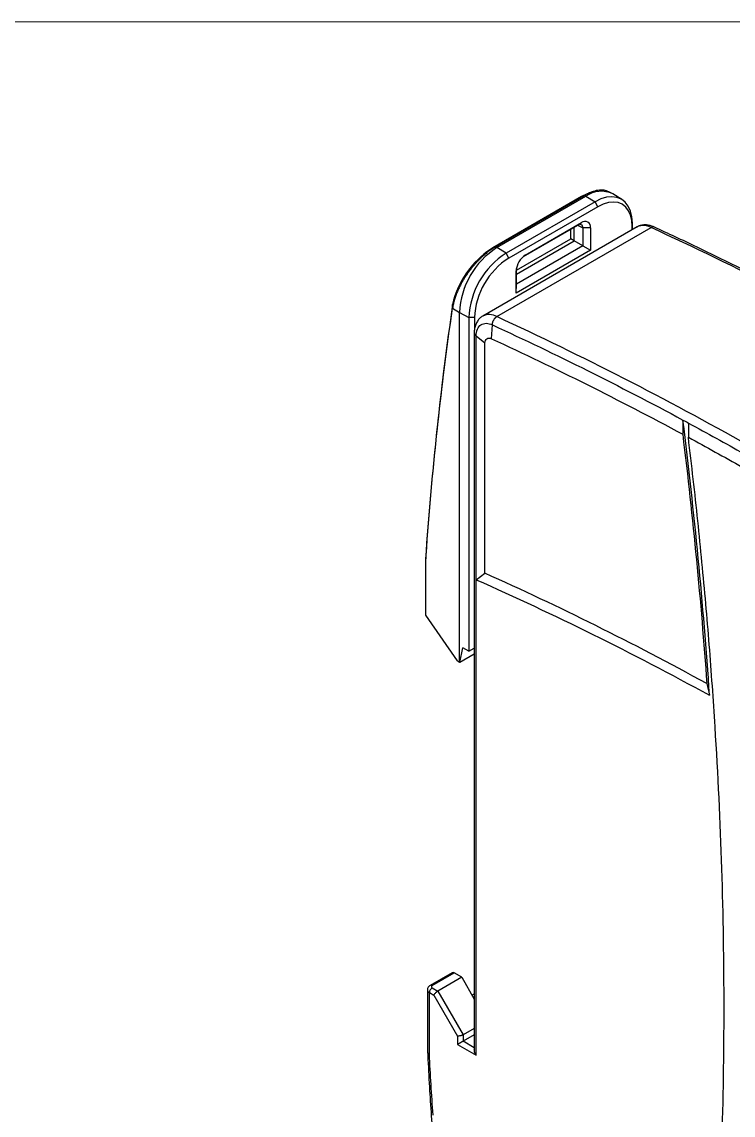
# Model space of a CAD drawing. Header units: millimetres. Extents: x 0 to 432, y 0 to 279.
# Drawn here: x 325.8 to 379.5, y 196.8 to 279.4 of the extents above; entities that cross this region are included whole.
import ezdxf

# ---------------------------------------------------------------- set-up
doc = ezdxf.new("R2010")
doc.units = ezdxf.units.MM
doc.linetypes.add('SLD-Solid', pattern=[0])

msp = doc.modelspace()

# ---------------------------------------------------------------- linework, layer by layer
at = {"color": 7, "linetype": 'SLD-Solid', "lineweight": 18}
msp.add_line((0, 279.4), (431.8, 279.4), dxfattribs=at)
for p, q in [((368.04, 266.186), (361.322, 262.308)), ((361.531, 262.395), (368.249, 266.273)), ((361.643, 262.333), (368.361, 266.211)), ((368.468, 266.39), (368.04, 266.186)), ((368.249, 266.273), (368.04, 266.186)), ((368.249, 266.273), (368.361, 266.211)), ((368.361, 266.211), (369.052, 265.797)), ((368.712, 266.501), (368.469, 266.398)), ((370.336, 266.423), (370.096, 266.554)), ((371.068, 265.98), (370.385, 266.394)), ((369.052, 265.797), (362.335, 261.919)), ((369.264, 265.426), (362.547, 261.548)), ((369.264, 265.426), (369.052, 265.797)), ((372.236, 263.894), (360.569, 257.159)), ((361.628, 257.115), (373.295, 263.85)), ((363.641, 261.674), (367.744, 264.043)), ((363.784, 261.774), (368.027, 264.224)), ((367.228, 262.997), (367.228, 263.745)), ((367.477, 262.853), (367.477, 263.889)), ((367.724, 264.031), (368.131, 263.82)), ((367.744, 264.043), (368.027, 264.224)), ((368.711, 263.829), (368.131, 263.82)), ((368.131, 263.82), (368.131, 262.476)), ((368.711, 263.829), (368.711, 262.141)), ((371.865, 263.924), (371.869, 264.171)), ((371.865, 263.68), (371.865, 263.924)), ((371.869, 263.682), (371.869, 264.171)), ((363.116, 260.624), (367.228, 262.997)), ((363.116, 260.336), (367.477, 262.853)), ((367.477, 262.853), (367.228, 262.997)), ((368.131, 262.476), (367.477, 262.853)), ((361.531, 262.395), (361.322, 262.308)), ((361.643, 262.333), (361.531, 262.395)), ((362.335, 261.919), (361.643, 262.333)), ((368.711, 262.141), (363.101, 258.902)), ((368.131, 262.476), (363.116, 259.581)), ((368.131, 262.476), (368.711, 262.141)), ((362.547, 261.548), (362.335, 261.919)), ((363.784, 261.774), (363.711, 261.727)), ((363.104, 260.677), (363.101, 260.59)), ((363.101, 258.902), (363.101, 260.59)), ((363.116, 259.581), (363.116, 260.764)), ((363.101, 258.902), (363.116, 259.581)), ((358.287, 257.749), (358.293, 258.033)), ((358.287, 257.749), (358.815, 257.434)), ((358.815, 257.434), (359.518, 257.041)), ((358.815, 230.989), (358.815, 257.434)), ((359.946, 257.044), (359.518, 257.041)), ((359.518, 257.041), (359.518, 231.821)), ((359.946, 257.044), (359.946, 256.114)), ((361.238, 255.44), (361.306, 256.486)), ((359.926, 255.856), (359.926, 201.687)), ((360.732, 255.107), (360.072, 255.652)), ((360.072, 237.224), (360.072, 255.652)), ((360.732, 237.718), (360.732, 255.107)), ((356.267, 239.061), (356.264, 238.804)), ((356.264, 234.553), (356.264, 238.804)), ((360.072, 237.224), (360.732, 237.718)), ((360.072, 201.276), (360.072, 237.224)), ((358.652, 231.086), (356.264, 234.553)), ((358.835, 230.978), (359.051, 232.082)), ((359.926, 231.607), (358.835, 230.978)), ((359.518, 231.821), (359.051, 232.082)), ((359.518, 231.821), (359.926, 232.056)), ((359.518, 231.821), (359.926, 232.056)), ((358.652, 231.086), (358.815, 230.989)), ((358.815, 230.989), (358.835, 230.978)), ((358.26, 207.516), (356.599, 206.557)), ((356.749, 206.542), (358.41, 207.501)), ((358.976, 207.175), (358.41, 207.501)), ((358.976, 207.175), (357.173, 206.134)), ((358.976, 207.175), (359.926, 205.53)), ((356.39, 206.215), (356.39, 201.558)), ((356.536, 201.37), (356.536, 206.011)), ((356.536, 206.011), (356.873, 205.817)), ((356.749, 206.379), (357.173, 206.134)), ((356.873, 205.817), (358.658, 202.726)), ((357.173, 206.134), (359.082, 202.827)), ((359.754, 205.827), (359.926, 205.926)), ((359.926, 203.314), (359.082, 202.827)), ((358.658, 202.726), (358.658, 202.092)), ((359.082, 202.827), (359.082, 202.337)), ((359.926, 202.824), (359.082, 202.337)), ((358.658, 202.092), (360.072, 201.276)), ((359.926, 201.85), (359.082, 202.337))]:
    msp.add_line(p, q)
at = {"flags": 128}
for points in [[(371.869, 264.171), (371.834, 264.66), (371.731, 265.096), (371.562, 265.47), (371.331, 265.772), (371.044, 265.994), (370.708, 266.132), (370.331, 266.181), (369.923, 266.141), (369.493, 266.012), (369.052, 265.797)], [(371.865, 263.924), (371.833, 264.375), (371.738, 264.778), (371.581, 265.124), (371.368, 265.402), (371.103, 265.608), (370.793, 265.735), (370.445, 265.78), (370.068, 265.743), (369.671, 265.624), (369.264, 265.426)]]:
    msp.add_lwpolyline(points, dxfattribs=at)
for centre, radius, start, end in [((369.523, 264.642), 1.953, 63.81697, 126.54294), ((367.895, 263.858), 0.238, 350.78585, 129.20357), ((368.294, 263.896), 0.422, 350.78622, 129.20303), ((372.725, 262.886), 1.121, 59.41118, 115.82861), ((264.697, 28.416), 259.273, 60.514, 65.23782), ((364.912, 257.18), 6.102, 122.38681, 177.61316), ((365.589, 256.788), 6.076, 122.38689, 177.6131), ((365.552, 256.81), 5.611, 122.38687, 177.61313), ((364.585, 260.523), 1.486, 122.60561, 177.39439), ((361.058, 256.153), 1.118, 59.37706, 116.28315), ((253.03, 21.681), 259.273, 60.514, 65.23782), ((360.176, 255.881), 0.252, 185.92841, 245.60485), ((358.322, 207.379), 0.151, 54.38076, 114.30891), ((356.629, 206.232), 0.24, 183.89777, 247.25025), ((356.997, 205.99), 0.461, 122.60539, 177.3945), ((356.661, 206.419), 0.151, 54.38234, 114.29808)]:
    msp.add_arc(centre, radius, start, end)
for points, knots in [([(370.094, 266.549), (369.977, 266.6), (369.74, 266.703), (369.282, 266.683), (368.78, 266.552), (368.424, 266.365), (368.249, 266.273)], [0, 0, 0, 0, 0.2483876, 0.5073481, 0.7578301, 1, 1, 1, 1]), ([(373.541, 263.873), (373.476, 263.904), (373.321, 263.976), (373.071, 264.038), (372.794, 264.061), (372.522, 264.018), (372.323, 263.955), (372.233, 263.888), (372.218, 263.877)], [0, 0, 0, 0, 0.148359, 0.347441, 0.548232, 0.750702, 0.957993, 1, 1, 1, 1]), ([(373.542, 263.875), (373.539, 263.877), (373.503, 263.9), (373.418, 263.905), (373.334, 263.868), (373.295, 263.85)], [0, 0, 0, 0, 0.046833, 0.549253, 1, 1, 1, 1]), ([(392.564, 254.126), (392.263, 254.298), (390.857, 255.1), (388.345, 256.471), (385.032, 258.238), (381.719, 259.941), (378.409, 261.58), (375.682, 262.891), (374.061, 263.632), (373.539, 263.87)], [0, 0, 0, 0, 0.047432, 0.221371, 0.39535, 0.569368, 0.743426, 0.917521, 1, 1, 1, 1]), ([(361.531, 262.395), (361.485, 262.367), (361.391, 262.312), (361.249, 262.219), (361.105, 262.119), (360.96, 262.011), (360.814, 261.895), (360.667, 261.772), (360.52, 261.64), (360.374, 261.502), (360.228, 261.356), (360.084, 261.204), (359.942, 261.045), (359.801, 260.879), (359.664, 260.708), (359.53, 260.532), (359.405, 260.357), (359.283, 260.179), (359.162, 259.992), (359.034, 259.781), (358.903, 259.546), (358.772, 259.289), (358.645, 259.01), (358.527, 258.711), (358.424, 258.397), (358.338, 258.071), (358.304, 257.858), (358.287, 257.749)], [0, 0, 0, 0, 0.031292, 0.062871, 0.094738, 0.126896, 0.159346, 0.192089, 0.225128, 0.258464, 0.292098, 0.326031, 0.360266, 0.394803, 0.429643, 0.464789, 0.50024, 0.531884, 0.567607, 0.607406, 0.651282, 0.699231, 0.751253, 0.807343, 0.867501, 0.931721, 1, 1, 1, 1]), ([(361.322, 262.308), (360.733, 261.968), (359.276, 260.66), (358.413, 258.859), (358.293, 258.033)], [2.4871966, 2.4871966, 2.4871966, 2.4871966, 2.7369282, 3.0699036, 3.0699036, 3.0699036, 3.0699036]), ([(360.563, 257.15), (360.491, 257.104), (360.34, 257.005), (360.163, 256.783), (360.026, 256.515), (359.949, 256.211), (359.919, 255.987), (359.927, 255.865), (359.927, 255.855)], [0, 0, 0, 0, 0.173522, 0.369488, 0.57179, 0.778637, 0.983235, 1, 1, 1, 1]), ([(361.306, 256.486), (361.306, 256.506), (361.304, 256.546), (361.31, 256.609), (361.322, 256.673), (361.34, 256.736), (361.364, 256.798), (361.392, 256.858), (361.425, 256.914), (361.461, 256.966), (361.5, 257.012), (361.542, 257.053), (361.584, 257.088), (361.613, 257.106), (361.628, 257.115)], [0, 0, 0, 0, 0.088397, 0.175874, 0.26243, 0.348065, 0.43278, 0.516573, 0.599446, 0.681399, 0.76243, 0.842541, 0.921731, 1, 1, 1, 1]), ([(360.072, 255.652), (360.072, 256.042), (360.199, 256.344), (360.656, 256.653), (360.97, 256.648), (361.306, 256.486)], [0, 0, 0, 0, 0.5, 0.5, 1, 1, 1, 1]), ([(360.732, 255.107), (360.732, 255.264), (360.786, 255.39), (360.971, 255.511), (361.103, 255.508), (361.238, 255.44)], [0, 0, 0, 0, 0.5, 0.5, 1, 1, 1, 1]), ([(376.101, 164.795), (376.164, 165.249), (376.291, 166.158), (376.472, 167.528), (376.648, 168.902), (376.816, 170.282), (376.977, 171.666), (377.132, 173.054), (377.28, 174.448), (377.421, 175.847), (377.555, 177.25), (377.682, 178.658), (377.802, 180.071), (377.916, 181.489), (378.023, 182.912), (378.323, 187.202), (378.686, 194.448), (378.855, 204.803), (378.686, 215.354), (378.299, 223.529), (377.919, 229.2), (377.685, 232.302), (377.424, 235.415), (377.135, 238.541), (376.819, 241.679), (376.477, 244.828), (376.226, 246.938), (376.101, 247.993)], [0, 0, 0, 0, 0.017839, 0.035675, 0.053508, 0.07134, 0.08917, 0.106999, 0.124827, 0.142656, 0.160485, 0.178316, 0.196147, 0.213981, 0.231818, 0.249658, 0.374826, 0.5, 0.625169, 0.750343, 0.786018, 0.821683, 0.857342, 0.892999, 0.928658, 0.964324, 1, 1, 1, 1]), ([(356.599, 206.557), (356.57, 206.538), (356.511, 206.498), (356.445, 206.415), (356.399, 206.319), (356.393, 206.25), (356.39, 206.215)], [0, 0, 0, 0, 0.2354844, 0.4831577, 0.7393781, 1, 1, 1, 1]), ([(356.749, 206.542), (356.74, 206.536), (356.722, 206.525), (356.704, 206.505), (356.692, 206.483), (356.688, 206.453), (356.698, 206.414), (356.732, 206.391), (356.749, 206.379)], [0, 0, 0, 0, 0.1272, 0.249746, 0.3727, 0.501075, 0.749743, 1, 1, 1, 1]), ([(357.173, 206.134), (357.162, 206.127), (357.14, 206.114), (357.105, 206.088), (357.069, 206.059), (357.032, 206.026), (356.984, 205.978), (356.921, 205.903), (356.89, 205.849), (356.873, 205.817)], [0, 0, 0, 0, 0.092103, 0.186691, 0.284108, 0.384674, 0.488675, 0.70167, 1, 1, 1, 1]), ([(359.082, 202.827), (359.071, 202.821), (359.048, 202.809), (359.009, 202.791), (358.965, 202.774), (358.918, 202.759), (358.853, 202.742), (358.756, 202.723), (358.694, 202.725), (358.658, 202.726)], [0, 0, 0, 0, 0.092103, 0.186691, 0.284108, 0.384674, 0.488675, 0.70167, 1, 1, 1, 1]), ([(359.082, 202.337), (359.071, 202.331), (359.048, 202.318), (359.008, 202.295), (358.964, 202.269), (358.917, 202.242), (358.865, 202.212), (358.808, 202.179), (358.754, 202.148), (358.702, 202.118), (358.674, 202.102), (358.658, 202.092)], [0, 0, 0, 0, 0.078905, 0.161456, 0.249272, 0.343701, 0.445831, 0.573909, 0.723985, 0.838145, 1, 1, 1, 1]), ([(360.072, 201.276), (360.039, 201.332), (359.983, 201.427), (359.934, 201.57), (359.932, 201.649), (359.931, 201.687)], [0, 0, 0, 0, 0.421266, 0.71366, 1, 1, 1, 1]), ([(356.393, 201.565), (356.392, 201.556), (356.39, 201.527), (356.412, 201.478), (356.458, 201.419), (356.51, 201.387), (356.536, 201.37)], [0, 0, 0, 0, 0.121996, 0.397649, 0.690316, 1, 1, 1, 1]), ([(356.397, 201.553), (356.438, 200.76), (356.552, 198.511), (356.805, 194.773), (357.152, 190.342), (357.559, 185.882), (358.031, 181.392), (358.369, 178.374), (358.565, 176.847), (358.567, 176.832)], [0, 0, 0, 0, 0.0979814, 0.2778997, 0.4578763, 0.6379148, 0.8180191, 0.9981933, 1, 1, 1, 1])]:
    msp.add_open_spline(points, degree=3, knots=knots)
for points in [[(358.293, 258.033), (357.398, 251.866), (356.723, 245.544), (356.267, 239.061)], [(356.264, 238.804), (356.719, 245.278), (357.393, 251.591), (358.287, 257.749)], [(361.306, 256.486), (366.1, 254.28), (370.877, 251.893), (375.693, 249.297)], [(361.238, 255.44), (366.037, 253.232), (370.853, 250.825), (375.674, 248.224)], [(375.693, 249.297), (375.687, 248.939), (375.681, 248.581), (375.674, 248.224)], [(375.693, 249.297), (375.862, 249.206), (375.951, 249.158), (376.12, 249.067)], [(377.703, 228.495), (377.234, 235.338), (376.564, 242.278), (375.693, 249.297)], [(376.12, 249.067), (376.114, 248.709), (376.107, 248.351), (376.101, 247.993)], [(376.12, 249.067), (377.534, 248.301), (378.884, 247.555), (380.298, 246.757)], [(375.674, 248.224), (376.445, 241.871), (377.053, 235.584), (377.494, 229.377)], [(376.101, 247.993), (377.455, 247.259), (378.81, 246.509), (380.166, 245.745)], [(360.072, 237.224), (365.926, 234.636), (371.811, 231.722), (377.703, 228.495)], [(377.494, 229.377), (371.894, 232.442), (366.3, 235.226), (360.732, 237.718)], [(377.494, 229.377), (377.564, 229.083), (377.634, 228.789), (377.703, 228.495)], [(356.81, 196.753), (356.706, 198.326), (356.618, 199.807), (356.536, 201.37)]]:
    msp.add_open_spline(points, degree=3)

doc.saveas('drawing.dxf')
